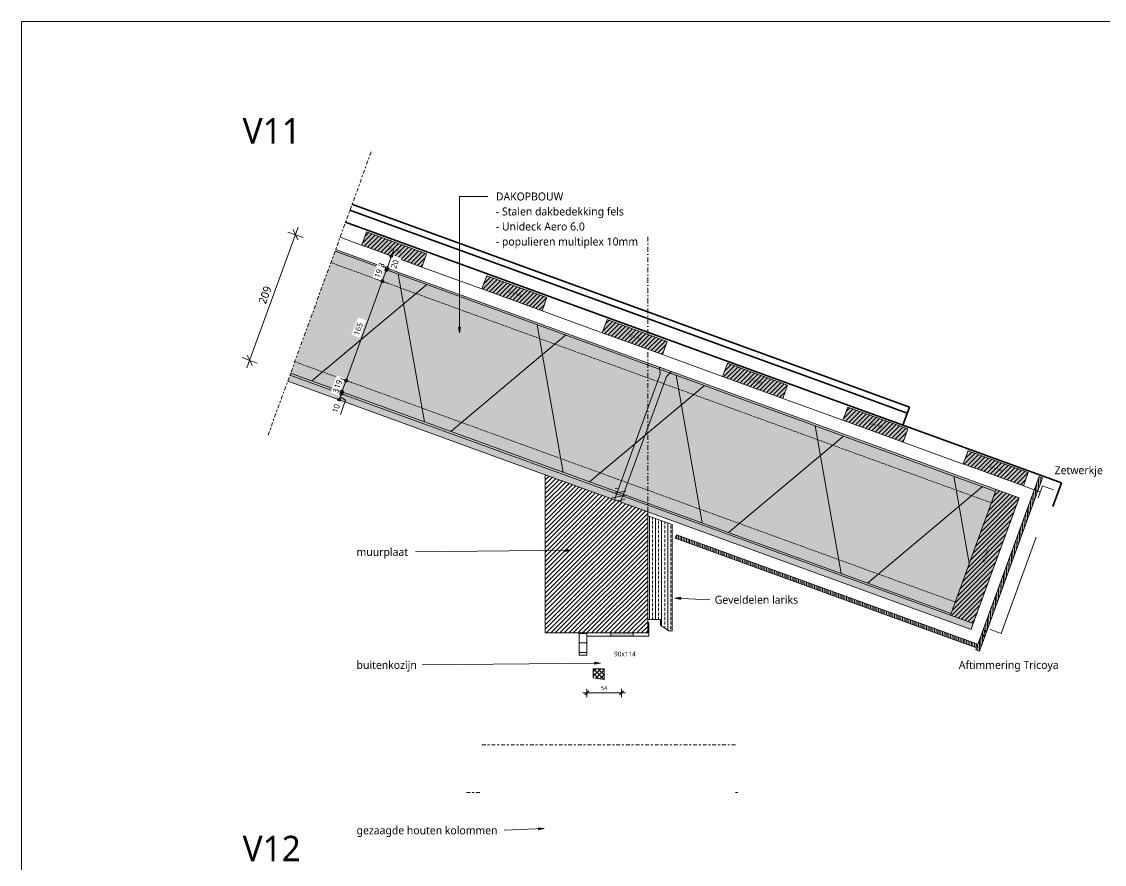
# Model space of a CAD drawing. Header units: millimetres. Extents: x 1381 to 5981, y 1743 to 14688.
# Drawn here: x 1381 to 3073, y 6704 to 8021 of the extents above; entities that cross this region are included whole.
import ezdxf

# ---------------------------------------------------------------- set-up
doc = ezdxf.new("R2010")
doc.units = ezdxf.units.MM
for name, pattern in [('MV_center', [15, 6, -3, 3, -3]), ('MV_hidden', [3.75, 2.5, -1.25]), ('MV_stramien', [16, 8, -4, 0, -4])]:
    doc.linetypes.add(name, pattern=pattern)
for name, color, linetype, lineweight in [('A-ANNO-DIMS', 211, 'Continuous', 13), ('A-ANNO-DIMS-5', 211, 'Continuous', 13), ('A-ANNO-NOTE', 131, 'Continuous', 18), ('A-DETL', 90, 'Continuous', 13), ('A-DETL-GENF', 92, 'Continuous', 18), ('A-DETL-MEDM', 33, 'Continuous', 18), ('G-ANNO-TEXT', 231, 'Continuous', 13)]:
    doc.layers.add(name, color=color, linetype=linetype, lineweight=lineweight)
doc.styles.add('Segoe UI', font='segoeui.ttf', dxfattribs={"height": 7.5})
doc.styles.add('Segoe UI_1', font='segoeui.ttf', dxfattribs={"height": 4})
doc.styles.add('Segoe UI_2', font='segoeui.ttf', dxfattribs={"height": 12.5})
doc.styles.add('Segoe UI_3', font='segoeui.ttf', dxfattribs={"height": 40})
doc.styles.add('Segoe UI_4', font='segoeui.ttf', dxfattribs={"height": 9})
doc.styles.add('Segoe UI_5', font='segoeui.ttf', dxfattribs={"height": 6.5})
doc.styles.add('Segoe UI_B', font='segoeui.ttf', dxfattribs={"height": 12.5})
doc.dimstyles.new('1_3mm_continuous_mm', dxfattribs={"dimscale": 304.8, "dimtxt": 6.807866, "dimasz": 0.021325, "dimexe": 0.021325, "dimexo": 0.0625, "dimgap": 0.008202, "dimtad": 1, "dimdec": 0, "dimzin": 0, "dimdsep": 46, "dimtxsty": 'Segoe UI_5', "dimblk1": 'OBLIQUE', "dimblk2": 'OBLIQUE', "dimsah": 1, "dimcen": 0.09, "dimdle": 0.021325, "dimazin": 0, "dimtfac": 1, "dimtdec": 4, "dimtix": 1, "dimtmove": 0, "dimatfit": 3, "dimfxl": 0.021325, "dimfxlon": 1, "dimtvp": 1, "dimtfill": 1, "dimtolj": 1, "dimtzin": 0, "dimarcsym": 2})
doc.dimstyles.new('1_8_mm', dxfattribs={"dimscale": 304.8, "dimtxt": 9.426276, "dimasz": 0.016404, "dimexe": 0.029528, "dimexo": 0.0625, "dimgap": 0.008202, "dimtad": 1, "dimdec": 0, "dimzin": 0, "dimdsep": 46, "dimtxsty": 'Segoe UI_4', "dimblk1": 'DOTBLANK', "dimblk2": 'DOTBLANK', "dimsah": 1, "dimcen": 0.09, "dimdle": 0.029528, "dimazin": 0, "dimtfac": 1, "dimtdec": 4, "dimtix": 1, "dimtmove": 1, "dimatfit": 3, "dimfxl": 0.029528, "dimfxlon": 1, "dimtvp": 1, "dimtfill": 1, "dimtolj": 1, "dimtzin": 0, "dimarcsym": 2})
doc.dimstyles.new('1_8_mm_1', dxfattribs={"dimscale": 304.8, "dimtxt": 9.426276, "dimasz": 0.016404, "dimexe": 0.029528, "dimexo": 0.0625, "dimgap": 0.008202, "dimtad": 1, "dimdec": 0, "dimzin": 0, "dimdsep": 46, "dimtxsty": 'Segoe UI_4', "dimblk1": 'DOTBLANK', "dimblk2": 'DOTBLANK', "dimsah": 1, "dimcen": 0.09, "dimdle": 0.029528, "dimazin": 0, "dimtfac": 1, "dimtdec": 4, "dimtix": 1, "dimtmove": 0, "dimatfit": 3, "dimfxl": 0.029528, "dimfxlon": 1, "dimtvp": 1, "dimtfill": 1, "dimtolj": 1, "dimtzin": 0, "dimarcsym": 2})
doc.dimstyles.new('1_8_mm_2', dxfattribs={"dimscale": 304.8, "dimtxt": 9.426276, "dimasz": 0.016404, "dimexe": 0.029528, "dimexo": 0.0625, "dimgap": 0.008202, "dimtad": 1, "dimdec": 0, "dimzin": 0, "dimdsep": 46, "dimtxsty": 'Segoe UI_4', "dimblk1": 'DOTBLANK', "dimblk2": 'DOTBLANK', "dimsah": 1, "dimcen": 0.09, "dimdle": 0.029528, "dimazin": 0, "dimtfac": 1, "dimtdec": 4, "dimtix": 1, "dimtmove": 2, "dimatfit": 3, "dimfxl": 0.029528, "dimfxlon": 1, "dimtvp": 1, "dimtfill": 1, "dimtolj": 1, "dimtzin": 0, "dimarcsym": 2})
doc.dimstyles.new('2_5mm_continuous_mm', dxfattribs={"dimscale": 304.8, "dimtxt": 13.092049, "dimasz": 0.04101, "dimexe": 0.04101, "dimexo": 0.0625, "dimgap": 0.008202, "dimtad": 1, "dimdec": 0, "dimzin": 0, "dimdsep": 46, "dimtxsty": 'Segoe UI_2', "dimblk1": 'OBLIQUE', "dimblk2": 'OBLIQUE', "dimsah": 1, "dimcen": 0.09, "dimdle": 0.04101, "dimazin": 0, "dimtfac": 1, "dimtdec": 4, "dimtix": 1, "dimtmove": 0, "dimatfit": 3, "dimfxl": 0.04101, "dimfxlon": 1, "dimtvp": 1, "dimtolj": 1, "dimtzin": 0, "dimarcsym": 2})
pattern_1 = [(0, (0, 0), (0, 9.476), []), (0, (0, 4.738), (0, 9.476), [4.738, -2.369])]
pattern_2 = [(90, (0, 0), (-2.5, 2e-16), [])]

# ---------------------------------------------------------------- blocks, each defined once
blk = doc.blocks.new('42 isolatie - Type 1-3778227-Details Strandbaak Paviljoen')
at = {"layer": 'A-DETL-GENF'}
blk.add_hatch(color=256, dxfattribs=at).paths.add_polyline_path([(1115.3, -203.8), (1115.3, -0.8), (17.4, -0.8), (17.4, -203.8), (1114.2, -203.8)])
at = {"layer": 'A-DETL-GENF', "lineweight": 13}
h = blk.add_hatch(dxfattribs=at)
h.set_pattern_fill('FP_122', color=256, style=0, pattern_type=2)
h.set_pattern_definition([(300, (-2119.43, -200.86), (-173.205, -100), []), (240, (-2119.43, -200.86), (-173.205, 100), [])])
h.paths.add_polyline_path([(1115.3, -203.8), (1115.3, -0.8), (17.4, -0.8), (17.4, -203.8), (1114.2, -203.8)])
at = {"layer": 'A-DETL-GENF'}
for p, q in [((1115.3, -0.8), (17.4, -0.8)), ((1115.3, -0.8), (17.4, -0.8)), ((17.4, -203.8), (555.7, -203.8)), ((17.4, -203.8), (555.7, -203.8)), ((555.7, -203.8), (575.7, -203.8)), ((555.7, -203.8), (575.7, -203.8)), ((575.7, -203.8), (1115.3, -203.8)), ((575.7, -203.8), (1115.3, -203.8))]:
    blk.add_line(p, q, dxfattribs=at)
blk = doc.blocks.new('28 schroef - 10x300-3685572-Details Strandbaak Paviljoen')
at = {"layer": 'A-DETL-GENF', "lineweight": 13}
h = blk.add_hatch(dxfattribs=at)
h.set_pattern_fill('FP_8', color=256, style=0, pattern_type=2)
h.set_pattern_definition([(120, (0, 0), (-11.2583, -6.5), [])])
h.paths.add_polyline_path([(219, 10), (200, 10), (200, -10), (219, -10)])
h = blk.add_hatch(dxfattribs=at)
h.set_pattern_fill('FP_9', color=256, style=0, pattern_type=2)
h.set_pattern_definition([(120, (7.5, 0), (-11.2583, -6.5), [])])
h.paths.add_polyline_path([(219, 10), (200, 10), (200, -10), (219, -10)])
for p, q in [((0, 10), (0, -10)), ((10, 5), (0, 10)), ((219, 5), (10, 5)), ((0, -10), (10, -5)), ((10, -5), (219, -5))]:
    blk.add_line(p, q, dxfattribs=at)
blk = doc.blocks.new('NLRS_00_DI_maskeer - Type 1-4234873-Details Strandbaak Paviljoen')
at = {"layer": 'A-DETL-GENF', "linetype": 'MV_center'}
blk.add_line((-100, 0), (371, 0), dxfattribs=at)
blk = doc.blocks.new('00 hout_rechthoekig_sls - SLS 38x209-4309821-Details Strandbaak Paviljoen')
at = {"layer": 'A-DETL-GENF', "lineweight": 13}
blk.add_hatch(color=256, dxfattribs=at).paths.add_polyline_path([(0, 0), (209, 0), (209, 38), (0, 38)])
at = {"layer": 'A-DETL-MEDM', "lineweight": 13}
h = blk.add_hatch(dxfattribs=at)
h.set_pattern_fill('FP_125', color=256, style=0, pattern_type=2)
h.set_pattern_definition([(335, (-7634.227, 273.409), (2.1130913, 4.531539), [])])
h.paths.add_polyline_path([(0, 0), (209, 0), (209, 38), (0, 38)])
at = {"layer": 'A-DETL-MEDM'}
for p, q in [((209, 38), (0, 38)), ((0, 38), (0, 0)), ((209, 38), (0, 38)), ((209, 0), (209, 38)), ((209, 0), (209, 38)), ((209, 0), (209, 38)), ((0, 0), (209, 0))]:
    blk.add_line(p, q, dxfattribs=at)
blk = doc.blocks.new('NLRS_00_DI_maskeer - Type 1-V92-Details Strandbaak Paviljoen')
at = {"layer": 'A-DETL-GENF', "linetype": 'MV_center'}
for p, q in [((-95.9, 0), (-100, 0)), ((324.1, 0), (301.1, 0))]:
    blk.add_line(p, q, dxfattribs=at)
blk = doc.blocks.new('NLRS_00_DI_maskeer - Type 1-4234874-Details Strandbaak Paviljoen')
at = {"layer": 'A-DETL-GENF', "linetype": 'MV_center'}
blk.add_line((-100, 0), (297, 0), dxfattribs=at)
blk = doc.blocks.new('00 hout_rechthoekig_sls - Vuren 22x100-V97-Details Strandbaak Paviljoen')
at = {"layer": 'A-DETL-GENF', "lineweight": 13}
blk.add_hatch(color=256, dxfattribs=at).paths.add_polyline_path([(100, -22), (100, 0), (0, 0), (0, -22)])
at = {"layer": 'A-DETL-MEDM', "lineweight": 13}
h = blk.add_hatch(dxfattribs=at)
h.set_pattern_fill('FP_130', color=256, style=0, pattern_type=2)
h.set_pattern_definition([(65, (-173.409, -7885.227), (-4.531539, 2.1130913), [])])
h.paths.add_polyline_path([(100, -22), (100, 0), (0, 0), (0, -22)])
at = {"layer": 'A-DETL-MEDM'}
for p, q in [((0, 0), (100, 0)), ((0, -22), (0, 0)), ((100, 0), (100, -22)), ((100, 0), (100, -22)), ((100, 0), (100, -22)), ((100, -22), (0, -22)), ((100, -22), (0, -22))]:
    blk.add_line(p, q, dxfattribs=at)
blk = doc.blocks.new('00 hout_rechthoekig_sls - Vuren 22x100-V98-Details Strandbaak Paviljoen')
at = {"layer": 'A-DETL-GENF', "lineweight": 13}
blk.add_hatch(color=256, dxfattribs=at).paths.add_polyline_path([(100, -22), (100, 0), (0, 0), (0, -22)])
at = {"layer": 'A-DETL-MEDM', "lineweight": 13}
h = blk.add_hatch(dxfattribs=at)
h.set_pattern_fill('FP_131', color=256, style=0, pattern_type=2)
h.set_pattern_definition([(65, (26.591, -7885.227), (-4.531539, 2.1130913), [])])
h.paths.add_polyline_path([(100, -22), (100, 0), (0, 0), (0, -22)])
at = {"layer": 'A-DETL-MEDM'}
for p, q in [((0, 0), (100, 0)), ((0, -22), (0, 0)), ((100, 0), (100, -22)), ((100, 0), (100, -22)), ((100, 0), (100, -22)), ((100, -22), (0, -22)), ((100, -22), (0, -22))]:
    blk.add_line(p, q, dxfattribs=at)
blk = doc.blocks.new('00 hout_rechthoekig_sls - Vuren 22x100-V99-Details Strandbaak Paviljoen')
at = {"layer": 'A-DETL-GENF', "lineweight": 13}
blk.add_hatch(color=256, dxfattribs=at).paths.add_polyline_path([(100, -22), (100, 0), (0, 0), (0, -22)])
at = {"layer": 'A-DETL-MEDM', "lineweight": 13}
h = blk.add_hatch(dxfattribs=at)
h.set_pattern_fill('FP_132', color=256, style=0, pattern_type=2)
h.set_pattern_definition([(65, (226.591, -7885.227), (-4.531539, 2.1130913), [])])
h.paths.add_polyline_path([(100, -22), (100, 0), (0, 0), (0, -22)])
at = {"layer": 'A-DETL-MEDM'}
for p, q in [((0, 0), (100, 0)), ((0, -22), (0, 0)), ((100, 0), (100, -22)), ((100, 0), (100, -22)), ((100, 0), (100, -22)), ((100, -22), (0, -22)), ((100, -22), (0, -22))]:
    blk.add_line(p, q, dxfattribs=at)
blk = doc.blocks.new('00 hout_rechthoekig_sls - Vuren 22x100-V100-Details Strandbaak Paviljoen')
at = {"layer": 'A-DETL-GENF', "lineweight": 13}
blk.add_hatch(color=256, dxfattribs=at).paths.add_polyline_path([(100, -22), (100, 0), (0, 0), (0, -22)])
at = {"layer": 'A-DETL-MEDM', "lineweight": 13}
h = blk.add_hatch(dxfattribs=at)
h.set_pattern_fill('FP_133', color=256, style=0, pattern_type=2)
h.set_pattern_definition([(65, (426.591, -7885.227), (-4.531539, 2.1130913), [])])
h.paths.add_polyline_path([(100, -22), (100, 0), (0, 0), (0, -22)])
at = {"layer": 'A-DETL-MEDM'}
for p, q in [((0, 0), (100, 0)), ((0, -22), (0, 0)), ((100, 0), (100, -22)), ((100, 0), (100, -22)), ((100, 0), (100, -22)), ((100, -22), (0, -22)), ((100, -22), (0, -22))]:
    blk.add_line(p, q, dxfattribs=at)
blk = doc.blocks.new('00 hout_rechthoekig_sls - Vuren 22x100-V101-Details Strandbaak Paviljoen')
at = {"layer": 'A-DETL-GENF', "lineweight": 13}
blk.add_hatch(color=256, dxfattribs=at).paths.add_polyline_path([(100, -22), (100, 0), (0, 0), (0, -22)])
at = {"layer": 'A-DETL-MEDM', "lineweight": 13}
h = blk.add_hatch(dxfattribs=at)
h.set_pattern_fill('FP_134', color=256, style=0, pattern_type=2)
h.set_pattern_definition([(65, (626.591, -7885.227), (-4.531539, 2.1130913), [])])
h.paths.add_polyline_path([(100, -22), (100, 0), (0, 0), (0, -22)])
at = {"layer": 'A-DETL-MEDM'}
for p, q in [((0, 0), (100, 0)), ((0, -22), (0, 0)), ((100, 0), (100, -22)), ((100, 0), (100, -22)), ((100, 0), (100, -22)), ((100, -22), (0, -22)), ((100, -22), (0, -22))]:
    blk.add_line(p, q, dxfattribs=at)
blk = doc.blocks.new('00 hout_rechthoekig_sls - Vuren 22x100-V102-Details Strandbaak Paviljoen')
at = {"layer": 'A-DETL-GENF', "lineweight": 13}
blk.add_hatch(color=256, dxfattribs=at).paths.add_polyline_path([(100, -22), (100, 0), (0, 0), (0, -22)])
at = {"layer": 'A-DETL-MEDM', "lineweight": 13}
h = blk.add_hatch(dxfattribs=at)
h.set_pattern_fill('FP_135', color=256, style=0, pattern_type=2)
h.set_pattern_definition([(65, (826.591, -7885.227), (-4.531539, 2.1130913), [])])
h.paths.add_polyline_path([(100, -22), (100, 0), (0, 0), (0, -22)])
at = {"layer": 'A-DETL-MEDM'}
for p, q in [((0, 0), (100, 0)), ((0, -22), (0, 0)), ((100, 0), (100, -22)), ((100, 0), (100, -22)), ((100, 0), (100, -22)), ((100, -22), (0, -22)), ((100, -22), (0, -22))]:
    blk.add_line(p, q, dxfattribs=at)
blk = doc.blocks.new('00 plaatmateriaal - d_12 mm-V103-Details Strandbaak Paviljoen')
at = {"layer": 'A-DETL-GENF', "lineweight": 13}
h = blk.add_hatch(dxfattribs=at)
h.set_pattern_fill('FP_5', color=256, style=0, pattern_type=2)
h.set_pattern_definition([(270, (0, 0), (-15, -9e-16), [])])
h.paths.add_polyline_path([(0, 0), (35, 0), (35, 12), (0, 12)])
at = {"layer": 'A-DETL-MEDM'}
for p, q in [((35, 12), (0, 12)), ((0, 12), (0, 0)), ((0, 0), (35, 0)), ((35, 0), (35, 12))]:
    blk.add_line(p, q, dxfattribs=at)
blk = doc.blocks.new('DIMBLOCK103-Details Strandbaak Paviljoen')
at = {"layer": 'A-ANNO-DIMS-5'}
for p, q in [((1733.5, 7479.9), (1813.5, 7699.8)), ((1809.3, 7688.1), (1805.5, 7696.1)), ((1809.3, 7688.1), (1797.5, 7692.3)), ((1809.3, 7688.1), (1813, 7680.1)), ((1809.3, 7688.1), (1821, 7683.8)), ((1737.8, 7491.7), (1726, 7496)), ((1737.8, 7491.7), (1734, 7499.7)), ((1737.8, 7491.7), (1741.5, 7483.7)), ((1737.8, 7491.7), (1749.5, 7487.4))]:
    blk.add_line(p, q, dxfattribs=at)
at = {"layer": 'A-ANNO-DIMS-5', "color": 0, "insert": (1751, 7582.9), "char_height": 12.5, "width": 34.277, "attachment_point": 1, "rotation": 70, "line_spacing_factor": 1.142579, "style": 'Segoe UI_2'}
blk.add_mtext('209', dxfattribs=at)
blk = doc.blocks.new('_Oblique')
at = {"color": 0, "linetype": 'ByBlock', "lineweight": -2}
blk.add_line((-0.5, -0.5), (0.5, 0.5), dxfattribs=at)
blk = doc.blocks.new('DIMBLOCK106-Details Strandbaak Paviljoen')
at = {"layer": 'A-ANNO-DIMS-5'}
for p, q in [((1880.9, 7439.6), (1872.4, 7442.7)), ((1877.5, 7430.2), (1869, 7433.3)), ((1874.4, 7421.7), (1880.9, 7439.6)), ((1877.5, 7430.2), (1885.9, 7427.1)), ((1887.5, 7429.3), (1879.2, 7434.9)), ((1879.4, 7407), (1887.5, 7429.3)), ((1880.9, 7439.6), (1889.4, 7436.5))]:
    blk.add_line(p, q, dxfattribs=at)
for centre in [(1880.9, 7439.6), (1877.5, 7430.2)]:
    blk.add_circle(centre, 2.5, dxfattribs=at)
at = {"layer": 'A-ANNO-DIMS-5', "color": 0, "insert": (1866, 7411.9), "char_height": 9, "width": 16.453, "attachment_point": 1, "rotation": 70, "line_spacing_factor": 1.142579, "style": 'Segoe UI_4', "bg_fill": 3, "box_fill_scale": 1.25, "bg_fill_color": 9, "bg_fill_true_color": 13158600, "bg_fill_transparency": 0}
blk.add_mtext('10', dxfattribs=at)
blk = doc.blocks.new('_DotBlank')
at = {"color": 0, "linetype": 'ByBlock', "lineweight": -2}
blk.add_line((-0.5, 0), (-1, 0), dxfattribs=at)
blk.add_circle((0, 0), 0.5, dxfattribs=at)
blk = doc.blocks.new('DIMBLOCK107-Details Strandbaak Paviljoen')
at = {"layer": 'A-ANNO-DIMS-5'}
for p, q in [((1880.9, 7439.6), (1872.4, 7442.7)), ((1881.9, 7442.4), (1873.5, 7445.5)), ((1880.9, 7439.6), (1881.9, 7442.4)), ((1881.9, 7442.4), (1890.4, 7439.3)), ((1880.9, 7439.6), (1889.4, 7436.5))]:
    blk.add_line(p, q, dxfattribs=at)
for centre in [(1880.9, 7439.6), (1881.9, 7442.4)]:
    blk.add_circle(centre, 2.5, dxfattribs=at)
at = {"layer": 'A-ANNO-DIMS-5', "color": 0, "insert": (1866.9, 7442.6), "char_height": 9, "width": 8.227, "attachment_point": 1, "rotation": 70, "line_spacing_factor": 1.142579, "style": 'Segoe UI_4', "bg_fill": 3, "box_fill_scale": 1.25, "bg_fill_color": 9, "bg_fill_true_color": 13158600, "bg_fill_transparency": 0}
blk.add_mtext('3', dxfattribs=at)
blk = doc.blocks.new('DIMBLOCK108-Details Strandbaak Paviljoen')
at = {"layer": 'A-ANNO-DIMS-5'}
for p, q in [((1888.4, 7460.3), (1880, 7463.3)), ((1881.9, 7442.4), (1888.4, 7460.3)), ((1888.4, 7460.3), (1896.9, 7457.2)), ((1881.9, 7442.4), (1873.5, 7445.5)), ((1881.9, 7442.4), (1890.4, 7439.3))]:
    blk.add_line(p, q, dxfattribs=at)
for centre in [(1888.4, 7460.3), (1881.9, 7442.4)]:
    blk.add_circle(centre, 2.5, dxfattribs=at)
at = {"layer": 'A-ANNO-DIMS-5', "color": 0, "insert": (1869.4, 7449.8), "char_height": 9, "width": 16.453, "attachment_point": 1, "rotation": 70, "line_spacing_factor": 1.142579, "style": 'Segoe UI_4', "bg_fill": 3, "box_fill_scale": 1.25, "bg_fill_color": 9, "bg_fill_true_color": 13158600, "bg_fill_transparency": 0}
blk.add_mtext('19', dxfattribs=at)
blk = doc.blocks.new('DIMBLOCK109-Details Strandbaak Paviljoen')
at = {"layer": 'A-ANNO-DIMS-5'}
for p, q in [((1888.4, 7460.3), (1944.9, 7615.3)), ((1944.9, 7615.3), (1936.4, 7618.4)), ((1944.9, 7615.3), (1953.3, 7612.2)), ((1888.4, 7460.3), (1880, 7463.3)), ((1888.4, 7460.3), (1896.9, 7457.2))]:
    blk.add_line(p, q, dxfattribs=at)
for centre in [(1944.9, 7615.3), (1888.4, 7460.3)]:
    blk.add_circle(centre, 2.5, dxfattribs=at)
at = {"layer": 'A-ANNO-DIMS-5', "color": 0, "insert": (1899.7, 7533), "char_height": 9, "width": 24.68, "attachment_point": 1, "rotation": 70, "line_spacing_factor": 1.142579, "style": 'Segoe UI_4', "bg_fill": 3, "box_fill_scale": 1.25, "bg_fill_color": 9, "bg_fill_true_color": 13158600, "bg_fill_transparency": 0}
blk.add_mtext('165', dxfattribs=at)
blk = doc.blocks.new('DIMBLOCK110-Details Strandbaak Paviljoen')
at = {"layer": 'A-ANNO-DIMS-5'}
for p, q in [((1951.4, 7633.2), (1942.9, 7636.2)), ((1944.9, 7615.3), (1951.4, 7633.2)), ((1951.4, 7633.2), (1959.8, 7630.1)), ((1944.9, 7615.3), (1936.4, 7618.4)), ((1944.9, 7615.3), (1953.3, 7612.2))]:
    blk.add_line(p, q, dxfattribs=at)
for centre in [(1951.4, 7633.2), (1944.9, 7615.3)]:
    blk.add_circle(centre, 2.5, dxfattribs=at)
at = {"layer": 'A-ANNO-DIMS-5', "color": 0, "insert": (1932.4, 7622.7), "char_height": 9, "width": 16.453, "attachment_point": 1, "rotation": 70, "line_spacing_factor": 1.142579, "style": 'Segoe UI_4', "bg_fill": 3, "box_fill_scale": 1.25, "bg_fill_color": 9, "bg_fill_true_color": 13158600, "bg_fill_transparency": 0}
blk.add_mtext('19', dxfattribs=at)
blk = doc.blocks.new('DIMBLOCK111-Details Strandbaak Paviljoen')
at = {"layer": 'A-ANNO-DIMS-5'}
for p, q in [((1951.4, 7633.2), (1942.9, 7636.2)), ((1952.4, 7636), (1943.9, 7639.1)), ((1951.4, 7633.2), (1952.4, 7636)), ((1951.4, 7633.2), (1959.8, 7630.1)), ((1952.4, 7636), (1960.8, 7632.9))]:
    blk.add_line(p, q, dxfattribs=at)
for centre in [(1951.4, 7633.2), (1952.4, 7636)]:
    blk.add_circle(centre, 2.5, dxfattribs=at)
at = {"layer": 'A-ANNO-DIMS-5', "color": 0, "insert": (1938.3, 7638.8), "char_height": 9, "width": 8.227, "attachment_point": 1, "rotation": 70, "line_spacing_factor": 1.142579, "style": 'Segoe UI_4', "bg_fill": 3, "box_fill_scale": 1.25, "bg_fill_color": 9, "bg_fill_true_color": 13158600, "bg_fill_transparency": 0}
blk.add_mtext('3', dxfattribs=at)
blk = doc.blocks.new('DIMBLOCK112-Details Strandbaak Paviljoen')
at = {"layer": 'A-ANNO-DIMS-5'}
for p, q in [((1952.4, 7636), (1962.3, 7663.2)), ((1959.2, 7654.8), (1950.8, 7657.9)), ((1959.2, 7654.8), (1967.7, 7651.7)), ((1952.4, 7636), (1943.9, 7639.1)), ((1952.4, 7636), (1960.8, 7632.9))]:
    blk.add_line(p, q, dxfattribs=at)
for centre in [(1959.2, 7654.8), (1952.4, 7636)]:
    blk.add_circle(centre, 2.5, dxfattribs=at)
at = {"layer": 'A-ANNO-DIMS-5', "color": 0, "insert": (1957.9, 7637.3), "char_height": 9, "width": 16.453, "attachment_point": 1, "rotation": 70, "line_spacing_factor": 1.142579, "style": 'Segoe UI_4', "bg_fill": 3, "box_fill_scale": 1.25, "bg_fill_color": 9, "bg_fill_true_color": 13158600, "bg_fill_transparency": 0}
blk.add_mtext('20', dxfattribs=at)
blk = doc.blocks.new('DIMBLOCK124-Details Strandbaak Paviljoen')
at = {"layer": 'A-ANNO-DIMS-5'}
for p, q in [((2257.9, 6971.9), (2324.9, 6971.9)), ((2264.4, 6971.9), (2261.2, 6968.7)), ((2264.4, 6971.9), (2264.4, 6978.4)), ((2264.4, 6971.9), (2267.7, 6975.2)), ((2264.4, 6971.9), (2264.4, 6965.4)), ((2318.4, 6971.9), (2315.2, 6968.7)), ((2318.4, 6971.9), (2318.4, 6978.4)), ((2318.4, 6971.9), (2321.7, 6975.2)), ((2318.4, 6971.9), (2318.4, 6965.4))]:
    blk.add_line(p, q, dxfattribs=at)
at = {"layer": 'A-ANNO-DIMS-5', "color": 0, "insert": (2286.5, 6982.9), "char_height": 6.5, "width": 11.883, "attachment_point": 1, "line_spacing_factor": 1.142579, "style": 'Segoe UI_5', "bg_fill": 3, "box_fill_scale": 1.25, "bg_fill_color": 9, "bg_fill_true_color": 13158600, "bg_fill_transparency": 0}
blk.add_mtext('54', dxfattribs=at)

msp = doc.modelspace()

# ---------------------------------------------------------------- hatches: boundary and pattern name
at = {"layer": 'A-DETL-GENF', "lineweight": 13}
h = msp.add_hatch(dxfattribs=at)
h.set_pattern_fill('FP_51', color=250, style=0, pattern_type=2)
h.set_pattern_definition(pattern_1)
h.paths.add_polyline_path([(2902.7, 7286.9), (2903.8, 7289.7), (1872, 7665.2), (1871, 7662.4), (2895, 7289.7)])
h = msp.add_hatch(dxfattribs=at)
h.set_pattern_fill('FP_99', color=254, style=0, pattern_type=2)
h.set_pattern_definition([(0, (0, 0), (0, 5), [50, 0]), (45, (0, 0), (5.0006592, 0), [7.071, -7.071]), (315, (0, 0), (5.0006592, 0), [7.071, -7.071])])
h.paths.add_polyline_path([(2864.6, 7070.9), (2868, 7080.3), (1800.6, 7468.8), (1797.1, 7459.4), (2838.7, 7080.3)])
h = msp.add_hatch(dxfattribs=at)
h.set_pattern_fill('FP_51', color=250, style=0, pattern_type=2)
h.set_pattern_definition(pattern_1)
h.paths.add_polyline_path([(2832.3, 7093.3), (2833.3, 7096.1), (1801.6, 7471.6), (1800.6, 7468.8), (2500.5, 7214.1)])
h = msp.add_hatch(dxfattribs=at)
h.set_pattern_fill('FP_36', color=250, style=0, pattern_type=2)
h.set_pattern_definition([(45, (0, 0), (-3.535534, 3.535534), [])])
h.paths.add_polyline_path([(2359.4, 7065.7), (2359.4, 7254.8), (2199.4, 7313), (2199.4, 7065.7), (2264.4, 7065.7)])
h = msp.add_hatch(dxfattribs=at)
h.set_pattern_fill('FP_96', color=254, style=0, pattern_type=2)
h.set_pattern_definition(pattern_2)
h.paths.add_polyline_path([(2877.9, 7037.3), (2976.4, 7308), (2970.7, 7310), (2872.2, 7039.4)])
h = msp.add_hatch(dxfattribs=at)
h.set_pattern_fill('FP_52', color=250, style=0, pattern_type=2)
h.set_pattern_definition([(90, (0, 0), (-9.525, 6e-16), []), (90, (4.763, 0), (-9.525, 6e-16), [4.762, -2.381])])
h.paths.add_polyline_path([(2397.5, 7068.7), (2397.5, 7235), (2359.4, 7248.9), (2359.4, 7088), (2361.4, 7088), (2361.4, 7086.7), (2379.4, 7086.7), (2379.4, 7077.7), (2392.3, 7068.7)])
h = msp.add_hatch(dxfattribs=at)
h.set_pattern_fill('FP_96', color=254, style=0, pattern_type=2)
h.set_pattern_definition(pattern_2)
h.paths.add_polyline_path([(2871.4, 7042.9), (2873.5, 7048.5), (2404.5, 7219.2), (2402.4, 7213.6), (2832.3, 7057.1)])
at = {"layer": 'A-DETL-GENF'}
h = msp.add_hatch(color=7, dxfattribs=at)
h.paths.add_polyline_path([(2302, 7060.7), (2336.8, 7060.7), (2336.8, 7065.7), (2302, 7065.7)])
h.paths.add_polyline_path([(2361.4, 7067.7), (2361.4, 7080.5), (2359.4, 7080.5), (2359.4, 7067.7)])
at = {"layer": 'A-DETL-GENF', "lineweight": 13}
h = msp.add_hatch(dxfattribs=at)
h.set_pattern_fill('FP_15', color=250, style=0, pattern_type=2)
h.set_pattern_definition([(45, (0, 0), (-3.535534, 3.535534), []), (135, (0, 0), (-3.535534, -3.535534), [])])
h.paths.add_polyline_path([(2291.4, 6992.7), (2291.4, 7009.7), (2274.4, 7009.7), (2274.4, 6995.7)])
at = {"layer": 'G-ANNO-TEXT'}
for points in [[(2065.2, 7534.5), (2066.8, 7543.5), (2063.7, 7543.5)], [(2239.5, 7194.8), (2230.5, 7196.3), (2230.5, 7193.1)], [(2401.9, 7120.2), (2410.8, 7118.1), (2411, 7121.3)], [(2285.6, 7018.3), (2276.6, 7019.8), (2276.6, 7016.7)], [(2197.9, 6759.8), (2188.9, 6761), (2189, 6757.8)]]:
    msp.add_hatch(color=7, dxfattribs=at).paths.add_polyline_path(points)

# ---------------------------------------------------------------- linework, layer by layer
at = {"layer": 'A-DETL', "lineweight": 18}
for p, q in [((1381.5, 8021.1), (5981.5, 8021.1)), ((1381.5, 4955.3), (1381.5, 8021.1)), ((1912.6, 7671.7), (1878.9, 7684)), ((2903.8, 7289.7), (1872, 7665.2)), ((2100.6, 7603.3), (2006.6, 7637.5)), ((2288.5, 7534.9), (2194.5, 7569.1)), ((2476.5, 7466.5), (2382.5, 7500.7)), ((1797.1, 7459.4), (2199.4, 7313)), ((2306.4, 7284.7), (1800.6, 7468.8)), ((2664.4, 7398.1), (2570.4, 7432.3)), ((2852.3, 7329.7), (2758.4, 7363.9)), ((2359.4, 7254.8), (2199.4, 7313)), ((2199.4, 7313), (2199.4, 7265.7)), ((2970.7, 7310), (2872.2, 7039.4)), ((2877.9, 7037.3), (2976.4, 7308)), ((2976.4, 7308), (2970.7, 7310)), ((2972.8, 7285.9), (2946.3, 7295.5)), ((2969.5, 7276.7), (2976.3, 7295.5)), ((2993.2, 7289.3), (2976.3, 7295.5)), ((2325.2, 7277.9), (2306.4, 7284.7)), ((2832.3, 7093.3), (2325.2, 7277.9)), ((2199.4, 7265.7), (2199.4, 7065.7)), ((2359.4, 7254.8), (2864.6, 7070.9)), ((2359.4, 7065.7), (2359.4, 7254.8)), ((2397.5, 7235), (2359.4, 7248.9)), ((2359.4, 7248.9), (2359.4, 7086.7)), ((2397.5, 7068.7), (2397.5, 7235)), ((2404.5, 7219.2), (2402.4, 7213.6)), ((2402.4, 7213.6), (2871.4, 7042.9)), ((2873.5, 7048.5), (2404.5, 7219.2)), ((2911.5, 7064.8), (2966.2, 7215.1)), ((2359.4, 7086.7), (2379.4, 7086.7)), ((2379.4, 7086.7), (2379.4, 7077.7)), ((2361.4, 7080.5), (2359.4, 7080.5)), ((2361.4, 7080.5), (2361.4, 7082.7)), ((2361.4, 7067.7), (2361.4, 7080.5)), ((2379.4, 7077.7), (2392.3, 7068.7)), ((2864.6, 7070.9), (2868, 7080.3)), ((2888, 7073.3), (2881.8, 7056.4)), ((2894.6, 7070.9), (2911.5, 7064.8)), ((2199.4, 7065.7), (2252.4, 7065.7)), ((2264.4, 7065.7), (2359.4, 7065.7)), ((2264.4, 7060.7), (2302, 7060.7)), ((2302, 7065.7), (2302, 7060.7)), ((2302, 7060.7), (2336.8, 7060.7)), ((2336.8, 7060.7), (2336.8, 7065.7)), ((2336.8, 7060.7), (2361.4, 7060.7)), ((2359.4, 7067.7), (2361.4, 7067.7)), ((2361.4, 7060.7), (2361.4, 7067.7)), ((2392.3, 7068.7), (2397.5, 7068.7)), ((2871.4, 7042.9), (2873.5, 7048.5)), ((2872.2, 7039.4), (2877.9, 7037.3)), ((2274.4, 7009.7), (2274.4, 6995.7)), ((2291.4, 7009.7), (2274.4, 7009.7)), ((2291.4, 6992.7), (2291.4, 7009.7)), ((2274.4, 6995.7), (2291.4, 6992.7))]:
    msp.add_line(p, q, dxfattribs=at)
at = {"layer": 'A-DETL', "lineweight": 35}
for p, q in [((2660.3, 7458.1), (1897.3, 7735.8)), ((2656.9, 7448.7), (1893.9, 7726.5)), ((2758.1, 7390.6), (1887.4, 7707.5)), ((2656.9, 7448.7), (2765, 7409.4)), ((2660.3, 7458.1), (2768.4, 7418.8)), ((2710.9, 7407.8), (3005.8, 7300.5)), ((2768.4, 7418.8), (2758.1, 7390.6)), ((3005.8, 7300.5), (2992.2, 7263.1))]:
    msp.add_line(p, q, dxfattribs=at)
at = {"layer": 'A-DETL', "linetype": 'MV_stramien', "lineweight": 18}
for p, q in [((2359.4, 7532.5), (2359.4, 7684.9)), ((2359.4, 7254.8), (2359.4, 7509.1))]:
    msp.add_line(p, q, dxfattribs=at)
at = {"layer": 'A-DETL', "linetype": 'MV_hidden', "lineweight": 18}
for p, q in [((1864.5, 7644.5), (2896.2, 7269)), ((1808.1, 7489.5), (2839.8, 7114))]:
    msp.add_line(p, q, dxfattribs=at)
at = {"layer": 'G-ANNO-TEXT', "color": 250}
for p, q in [((2065.2, 7747.9), (2109.8, 7747.9)), ((2065.2, 7534.5), (2065.2, 7747.9)), ((2066.8, 7543.5), (2063.7, 7543.5)), ((2063.7, 7543.5), (2065.2, 7534.5)), ((2065.2, 7534.5), (2066.8, 7543.5)), ((1996.9, 7192.2), (1996.5, 7192.2)), ((2239.5, 7194.8), (1996.9, 7192.2)), ((2239.5, 7194.8), (2230.5, 7196.3)), ((2230.5, 7196.3), (2230.5, 7193.1)), ((2230.5, 7193.1), (2239.5, 7194.8)), ((2411, 7121.3), (2401.9, 7120.2)), ((2410.8, 7118.1), (2411, 7121.3)), ((2401.9, 7120.2), (2410.8, 7118.1)), ((2401.9, 7120.2), (2456.6, 7117.5)), ((2285.6, 7018.3), (2276.6, 7019.8)), ((2276.6, 7019.8), (2276.6, 7016.7)), ((2007.4, 7015.7), (2007.1, 7015.7)), ((2285.6, 7018.3), (2007.4, 7015.7)), ((2276.6, 7016.7), (2285.6, 7018.3)), ((2135.8, 6757.2), (2135.4, 6757.2)), ((2197.9, 6759.8), (2135.8, 6757.2)), ((2197.9, 6759.8), (2188.9, 6761)), ((2188.9, 6761), (2189, 6757.8)), ((2189, 6757.8), (2197.9, 6759.8))]:
    msp.add_line(p, q, dxfattribs=at)

# ---------------------------------------------------------------- block references
at = {"layer": 'A-DETL-GENF', "linetype": 'MV_center'}
for name, p, rotation in [('NLRS_00_DI_maskeer - Type 1-4234873-Details Strandbaak Paviljoen', (1800.6, 7468.8), 69.99999999999991), ('NLRS_00_DI_maskeer - Type 1-4234874-Details Strandbaak Paviljoen', (2396.4, 6890.7), 180), ('NLRS_00_DI_maskeer - Type 1-V92-Details Strandbaak Paviljoen', (2400.5, 6816.3), 180)]:
    msp.add_blockref(name, p, dxfattribs=dict(at, rotation=rotation))
at = {"layer": 'A-DETL-GENF', "rotation": 339.9999999999999}
msp.add_blockref('42 isolatie - Type 1-3778227-Details Strandbaak Paviljoen', (1855, 7669.1), dxfattribs=at)
at = {"layer": 'A-DETL-GENF', "lineweight": 13, "rotation": 249.9999999999999}
msp.add_blockref('28 schroef - 10x300-3685572-Details Strandbaak Paviljoen', (2387.3, 7477.7), dxfattribs=at)
at = {"layer": 'A-DETL-MEDM', "lineweight": 13}
for name, p, rotation in [('00 hout_rechthoekig_sls - Vuren 22x100-V102-Details Strandbaak Paviljoen', (1920.2, 7692.4), 339.9999999999999), ('00 hout_rechthoekig_sls - Vuren 22x100-V101-Details Strandbaak Paviljoen', (2108.1, 7624), 339.9999999999999), ('00 hout_rechthoekig_sls - Vuren 22x100-V100-Details Strandbaak Paviljoen', (2296, 7555.6), 339.9999999999999), ('00 hout_rechthoekig_sls - Vuren 22x100-V99-Details Strandbaak Paviljoen', (2484, 7487.2), 339.9999999999999), ('00 hout_rechthoekig_sls - Vuren 22x100-V98-Details Strandbaak Paviljoen', (2671.9, 7418.8), 339.9999999999999), ('00 hout_rechthoekig_sls - Vuren 22x100-V97-Details Strandbaak Paviljoen', (2859.9, 7350.4), 339.9999999999999), ('00 hout_rechthoekig_sls - SLS 38x209-4309821-Details Strandbaak Paviljoen', (2868, 7080.3), 70.0000000000041)]:
    msp.add_blockref(name, p, dxfattribs=dict(at, rotation=rotation))
at = {"layer": 'A-DETL-MEDM', "rotation": 89.99999999999976}
msp.add_blockref('00 plaatmateriaal - d_12 mm-V103-Details Strandbaak Paviljoen', (2264.4, 7030.7), dxfattribs=at)

# ---------------------------------------------------------------- texts
at = {"layer": 'A-ANNO-NOTE', "lineweight": 13, "char_height": 4, "width": 27.658, "attachment_point": 1, "style": 'Segoe UI_1'}
for s, insert, rotation in [('22 x 100', (1954.7, 7670.2), 340), ('22 x 100', (2142.6, 7601.8), 340), ('22 x 100', (2330.6, 7533.4), 340), ('22 x 100', (2518.5, 7465), 340), ('22 x 100', (2706.4, 7396.5), 340), ('22 x 100', (2894.4, 7328.1), 340), ('38 x 209', (2881.4, 7176), 70)]:
    msp.add_mtext(s, dxfattribs=dict(at, insert=insert, rotation=rotation))
at = {"layer": 'G-ANNO-TEXT', "color": 7, "attachment_point": 1}
for s, insert, char_height, width, style in [('V11', (1726.7, 7870.3), 40, 117.447, 'Segoe UI_3'), ('DAKOPBOUW', (2122.3, 7754.1), 12.5, 139.494, 'Segoe UI_B'), ('- Stalen dakbedekking fels', (2122.3, 7730.7), 12.5, 247.721, 'Segoe UI_2'), ('- Unideck Aero 6.0', (2122.3, 7707.2), 12.5, 173.966, 'Segoe UI_2'), ('- populieren multiplex 10mm', (2122.3, 7683.7), 12.5, 274.578, 'Segoe UI_2'), ('Zetwerkje', (2995.2, 7326.3), 12.5, 90.992, 'Segoe UI_2'), ('muurplaat ', (1904.7, 7198.4), 12.5, 102.215, 'Segoe UI_2'), ('Geveldelen lariks', (2464.1, 7123.8), 12.5, 157.932, 'Segoe UI_2'), ('buitenkozijn', (1904.7, 7021.9), 12.5, 115.042, 'Segoe UI_2'), ('Aftimmering Tricoya', (2845.4, 7021.9), 12.5, 190.802, 'Segoe UI_2'), ('V12', (1726.7, 6748.6), 40, 117.447, 'Segoe UI_3'), ('gezaagde houten kolommen', (1904.7, 6763.4), 12.5, 270.57, 'Segoe UI_2')]:
    msp.add_mtext(s, dxfattribs=dict(at, insert=insert, char_height=char_height, width=width, style=style))
at = {"layer": 'G-ANNO-TEXT', "color": 8, "insert": (2307, 7036.6), "char_height": 7.5, "width": 40.084, "attachment_point": 1, "style": 'Segoe UI'}
msp.add_mtext('90x114', dxfattribs=at)

# ---------------------------------------------------------------- dimensions: what is measured, and where the dimension line sits
at = {"layer": 'A-ANNO-DIMS'}
dim = msp.add_linear_dim(base=(1809.3, 7688.1), p1=(1749.5, 7487.4), p2=(1821, 7683.8), angle=70, dimstyle='2_5mm_continuous_mm', override={"dimpost": '<>', "dimfxl": 209}, dxfattribs=at)
dim.commit()
dim.dimension.update_dxf_attribs({"geometry": 'DIMBLOCK103-Details Strandbaak Paviljoen', "text_midpoint": (1765.1, 7592.9)})

# ---------------------------------------------------------------- next in the draw order: dimensions: what is measured, and where the dimension line sits
dim = msp.add_linear_dim(base=(1880.9, 7439.6), p1=(1869, 7433.3), p2=(1872.4, 7442.7), angle=70, dimstyle='1_8_mm', override={"dimpost": '<>', "dimfxl": 10}, dxfattribs=at)
dim.commit()
dim.dimension.update_dxf_attribs({"geometry": 'DIMBLOCK106-Details Strandbaak Paviljoen', "text_midpoint": (1874.5, 7417.5), "dimtype": 160, "text_rotation": 70})
dim = msp.add_linear_dim(base=(2318.4, 6971.9), p1=(2264.4, 6978.4), p2=(2318.4, 6978.4), dimstyle='1_3mm_continuous_mm', override={"dimpost": '<>', "dimfxl": 54}, dxfattribs=at)
dim.commit()
dim.dimension.update_dxf_attribs({"geometry": 'DIMBLOCK124-Details Strandbaak Paviljoen', "text_midpoint": (2291.4, 6977.7)})

# ---------------------------------------------------------------- next in the draw order: dimensions: what is measured, and where the dimension line sits
dim = msp.add_linear_dim(base=(1881.9, 7442.4), p1=(1872.4, 7442.7), p2=(1873.5, 7445.5), angle=70, dimstyle='1_8_mm_1', override={"dimpost": '<>', "dimfxl": 3}, dxfattribs=at)
dim.commit()
dim.dimension.update_dxf_attribs({"geometry": 'DIMBLOCK107-Details Strandbaak Paviljoen', "text_midpoint": (1874.7, 7443.4)})

# ---------------------------------------------------------------- next in the draw order: dimensions: what is measured, and where the dimension line sits
dim = msp.add_linear_dim(base=(1888.4, 7460.3), p1=(1873.5, 7445.5), p2=(1880, 7463.3), angle=70, dimstyle='1_8_mm_1', override={"dimpost": '<>', "dimfxl": 19}, dxfattribs=at)
dim.commit()
dim.dimension.update_dxf_attribs({"geometry": 'DIMBLOCK108-Details Strandbaak Paviljoen', "text_midpoint": (1878.4, 7453.8)})

# ---------------------------------------------------------------- next in the draw order: dimensions: what is measured, and where the dimension line sits
dim = msp.add_linear_dim(base=(1944.9, 7615.3), p1=(1880, 7463.3), p2=(1936.4, 7618.4), angle=70, dimstyle='1_8_mm_1', override={"dimpost": '<>', "dimfxl": 165}, dxfattribs=at)
dim.commit()
dim.dimension.update_dxf_attribs({"geometry": 'DIMBLOCK109-Details Strandbaak Paviljoen', "text_midpoint": (1909.9, 7540.2)})

# ---------------------------------------------------------------- next in the draw order: dimensions: what is measured, and where the dimension line sits
dim = msp.add_linear_dim(base=(1951.4, 7633.2), p1=(1936.4, 7618.4), p2=(1942.9, 7636.2), angle=70, dimstyle='1_8_mm_1', override={"dimpost": '<>', "dimfxl": 19}, dxfattribs=at)
dim.commit()
dim.dimension.update_dxf_attribs({"geometry": 'DIMBLOCK110-Details Strandbaak Paviljoen', "text_midpoint": (1941.4, 7626.7)})

# ---------------------------------------------------------------- next in the draw order: dimensions: what is measured, and where the dimension line sits
dim = msp.add_linear_dim(base=(1952.4, 7636), p1=(1942.9, 7636.2), p2=(1943.9, 7639.1), angle=70, dimstyle='1_8_mm_2', override={"dimpost": '<>', "dimfxl": 3}, dxfattribs=at)
dim.commit()
dim.dimension.update_dxf_attribs({"geometry": 'DIMBLOCK111-Details Strandbaak Paviljoen', "text_midpoint": (1945.3, 7640.6), "dimtype": 160, "text_rotation": 70})

# ---------------------------------------------------------------- next in the draw order: dimensions: what is measured, and where the dimension line sits
dim = msp.add_linear_dim(base=(1959.2, 7654.8), p1=(1943.9, 7639.1), p2=(1950.8, 7657.9), angle=70, dimstyle='1_8_mm_2', override={"dimpost": '<>', "dimfxl": 20}, dxfattribs=at)
dim.commit()
dim.dimension.update_dxf_attribs({"geometry": 'DIMBLOCK112-Details Strandbaak Paviljoen', "text_midpoint": (1966.4, 7643), "dimtype": 160, "text_rotation": 70})

doc.saveas('drawing.dxf')
